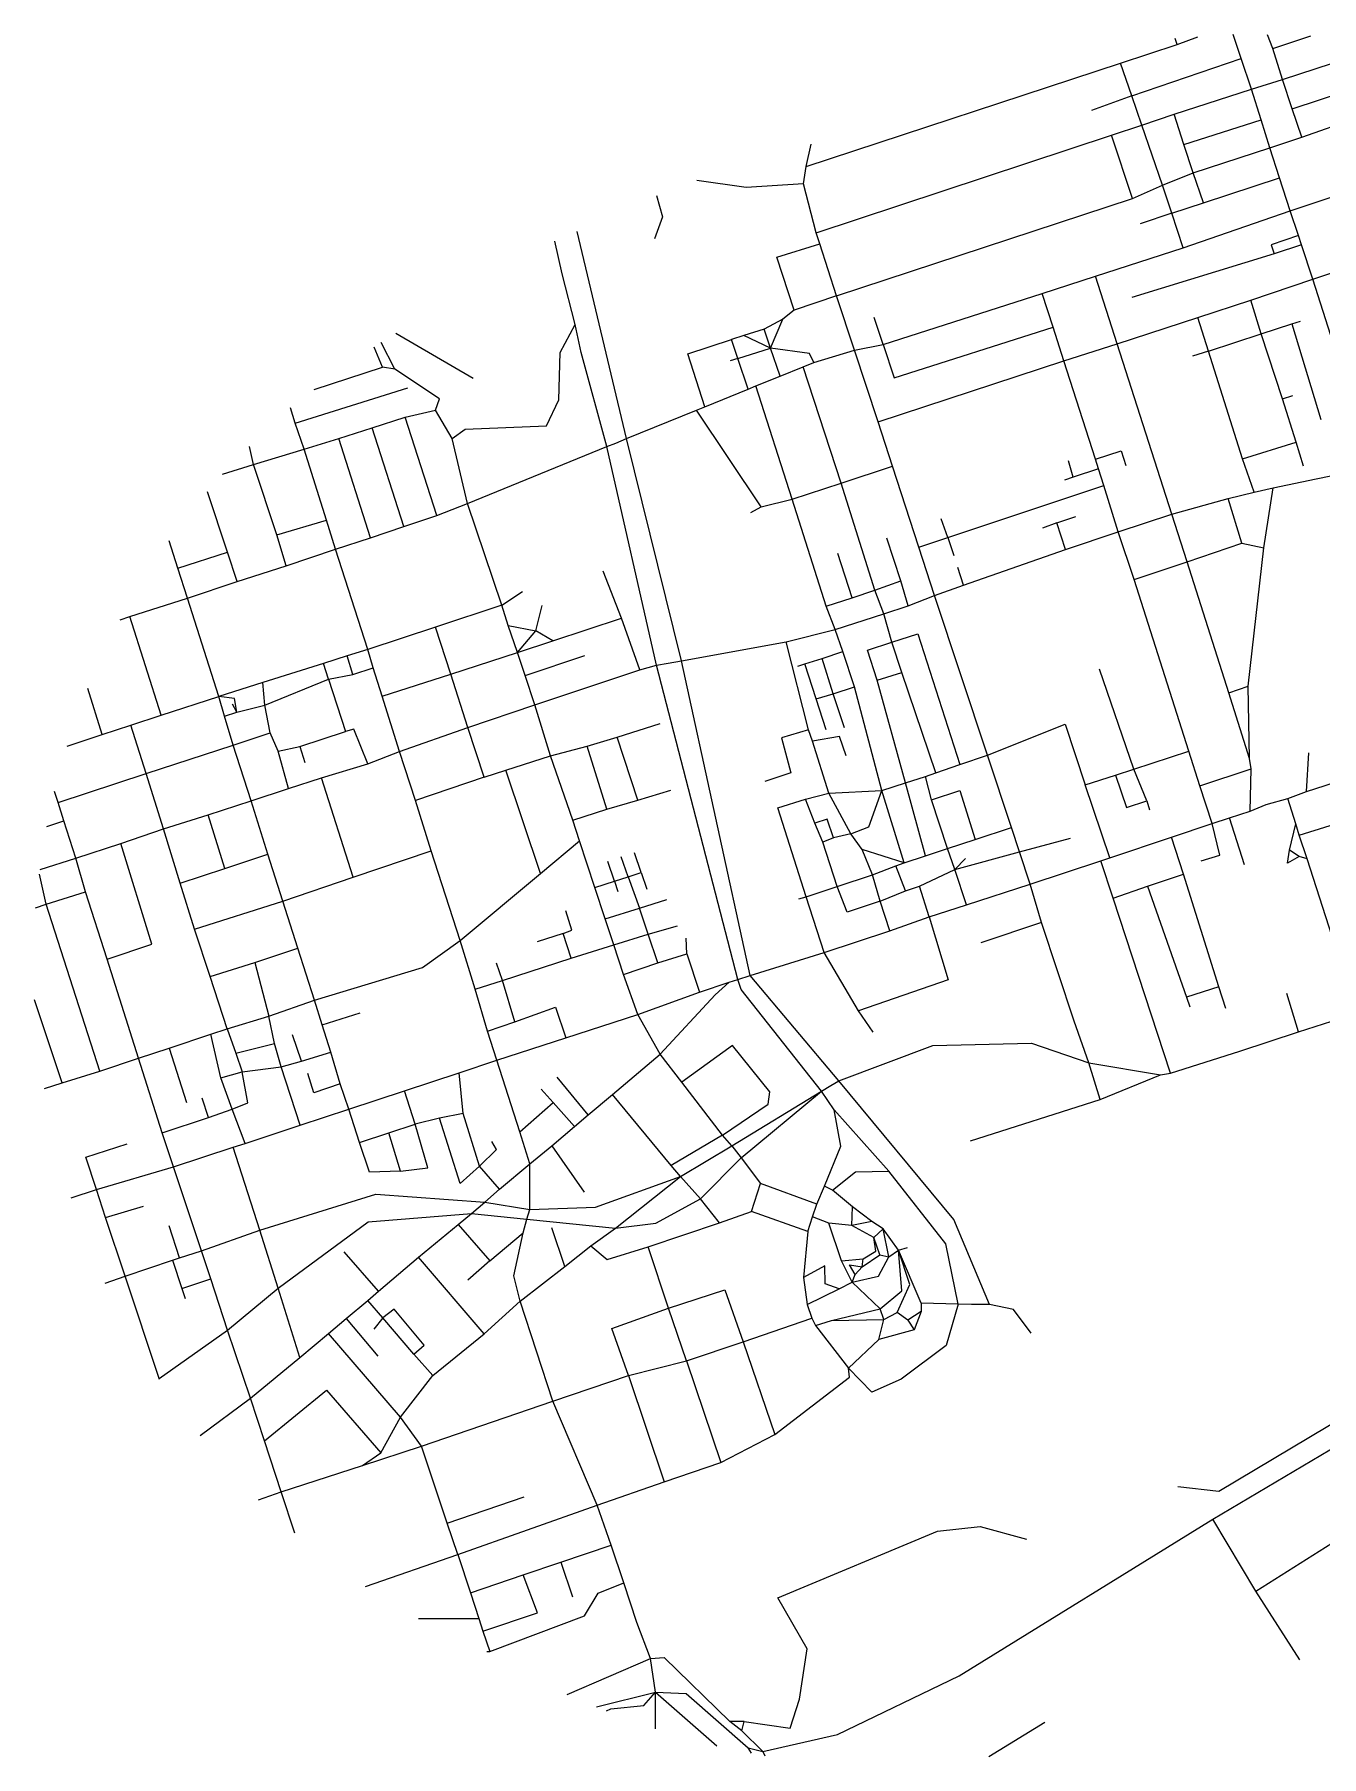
# Model space of a CAD drawing. Header units: metres. Extents: x 631696 to 634511, y 4834115 to 4836471.
# Drawn here: x 631696 to 633456, y 4834115 to 4836471 of the extents above; entities that cross this region are included whole.
import ezdxf

# ---------------------------------------------------------------- set-up
doc = ezdxf.new("R2010")
doc.units = ezdxf.units.M

msp = doc.modelspace()

# ---------------------------------------------------------------- linework, layer by layer
at = {"layer": 'ROADS'}
for points in [[(633181.2, 4836431.2), (633258.4, 4836457)], [(633258.4, 4836457), (633256, 4836464.9)], [(633258.4, 4836457), (633286.8, 4836467.1)], [(633346.1, 4836437.7), (633335.3, 4836470.6)], [(633389.6, 4836451.2), (633382.1, 4836470.2)], [(633389.6, 4836451.2), (633441.5, 4836468.5)], [(633402.7, 4836408.9), (633389.6, 4836451.2)], [(632751.3, 4836289.9), (633181.2, 4836431.2)], [(633196.4, 4836386.8), (633181.2, 4836431.2)], [(633196.4, 4836386.8), (633346.1, 4836437.7)], [(633360.1, 4836395.5), (633346.1, 4836437.7)], [(633402.7, 4836408.9), (633515.4, 4836445.9)], [(633360.1, 4836395.5), (633402.7, 4836408.9)], [(633415.7, 4836369), (633402.7, 4836408.9)], [(633415.7, 4836369), (633567.9, 4836418.9)], [(633196.4, 4836386.8), (633141.6, 4836366.4)], [(633210.2, 4836346.7), (633196.4, 4836386.8)], [(633254.5, 4836361.6), (633360.1, 4836395.5)], [(633373.2, 4836354), (633360.1, 4836395.5)], [(633428.8, 4836330.1), (633579.5, 4836382.9)], [(633210.2, 4836346.7), (633254.5, 4836361.6)], [(633267.9, 4836320.2), (633254.5, 4836361.6)], [(633428.8, 4836330.1), (633415.7, 4836369)], [(632764.9, 4836199.4), (633168.6, 4836332.9)], [(633168.6, 4836332.9), (633210.2, 4836346.7)], [(633197.4, 4836246.2), (633168.6, 4836332.9)], [(633238.6, 4836264.3), (633210.2, 4836346.7)], [(633267.9, 4836320.2), (633373.2, 4836354)], [(633385.4, 4836315.5), (633373.2, 4836354)], [(632751.3, 4836289.9), (632758.2, 4836320.4)], [(633280.5, 4836281.4), (633267.9, 4836320.2)], [(633280.5, 4836281.4), (633385.4, 4836315.5)], [(633385.4, 4836315.5), (633428.8, 4836330.1)], [(633398.5, 4836274.5), (633385.4, 4836315.5)], [(632747.8, 4836266.4), (632751.3, 4836289.9)], [(632747.8, 4836266.4), (632669.2, 4836261.2), (632601.9, 4836270.7)], [(632764.9, 4836199.4), (632747.8, 4836266.4)], [(633197.4, 4836246.2), (633238.6, 4836264.3)], [(633238.6, 4836264.3), (633280.5, 4836281.4)], [(633251.3, 4836226.1), (633238.6, 4836264.3)], [(633294.6, 4836240.2), (633280.5, 4836281.4)], [(633294.6, 4836240.2), (633398.5, 4836274.5)], [(633412.9, 4836229.3), (633398.5, 4836274.5)], [(633412.9, 4836229.3), (633526.9, 4836267.2)], [(632546.5, 4836250.2), (632554.8, 4836221.1), (632544, 4836191.1)], [(632793, 4836113.2), (633197.4, 4836246.2)], [(633251.3, 4836226.1), (633294.6, 4836240.2)], [(633251.3, 4836226.1), (633207.8, 4836211.4)], [(633266.7, 4836178.6), (633251.3, 4836226.1)], [(633266.7, 4836178.6), (633412.9, 4836229.3)], [(633424.3, 4836195.4), (633412.9, 4836229.3)], [(632505.8, 4835917.8), (632438.1, 4836201)], [(632769.8, 4836184.4), (632764.9, 4836199.4)], [(633424.3, 4836195.4), (633387.2, 4836183), (633391, 4836170.7)], [(633428.5, 4836182.8), (633424.3, 4836195.4)], [(632417.8, 4836143.3), (632407.6, 4836187.8)], [(632735, 4836093.5), (632711.2, 4836165.8), (632769.8, 4836184.4)], [(632793, 4836113.2), (632769.8, 4836184.4)], [(633146.8, 4836140), (633266.7, 4836178.6)], [(633391, 4836170.7), (633196.8, 4836110.7)], [(633428.5, 4836182.8), (633391, 4836170.7)], [(633444.2, 4836135.7), (633428.5, 4836182.8)], [(633444.2, 4836135.7), (633499.7, 4836154.4)], [(632435.3, 4836073.7), (632417.8, 4836143.3)], [(633074.2, 4836116.3), (633146.8, 4836140)], [(633176.6, 4836047.5), (633146.8, 4836140)], [(633359.2, 4836107.1), (633444.2, 4836135.7)], [(633489.6, 4835993), (633444.2, 4836135.7)], [(632793, 4836113.2), (632735, 4836093.5)], [(632817.6, 4836038.8), (632793, 4836113.2)], [(632856.8, 4836046.3), (633074.2, 4836116.3)], [(633089, 4836070), (633074.2, 4836116.3)], [(633286.7, 4836083.3), (633359.2, 4836107.1)], [(633373.5, 4836060.9), (633359.2, 4836107.1)], [(632415.2, 4836035.4), (632435.3, 4836073.7)], [(632443.5, 4836035.7), (632435.3, 4836073.7)], [(632719.4, 4836081.3), (632693.7, 4836067.6)], [(632702.4, 4836041.6), (632719.4, 4836081.3)], [(632735, 4836093.5), (632719.4, 4836081.3)], [(632856.8, 4836046.3), (632844.5, 4836083.5)], [(633176.6, 4836047.5), (633286.7, 4836083.3)], [(633301.3, 4836037.6), (633286.7, 4836083.3)], [(633373.5, 4836060.9), (633415.5, 4836074.6)], [(633415.5, 4836074.6), (633427.3, 4836078.4)], [(633415.5, 4836074.6), (633454.9, 4835943.9)], [(632295.9, 4836000.1), (632190.1, 4836061.7)], [(632612.7, 4835961.1), (632589.6, 4836033.8), (632649.3, 4836053.2)], [(632666.2, 4836058.7), (632649.3, 4836053.2)], [(632657.9, 4836027.3), (632649.3, 4836053.2)], [(632693.7, 4836067.6), (632666.2, 4836058.7)], [(632702.4, 4836041.6), (632666.2, 4836058.7)], [(632702.4, 4836041.6), (632693.7, 4836067.6)], [(632856.8, 4836046.3), (632871.8, 4836000.9), (633089, 4836070)], [(633103.7, 4836024.1), (633089, 4836070)], [(633301.3, 4836037.6), (633373.5, 4836060.9)], [(633402.6, 4835972.3), (633373.5, 4836060.9)], [(632172, 4836015.4), (632160.6, 4836043)], [(632189.1, 4836013), (632170.4, 4836049.2)], [(632267.2, 4835917.8), (632284.9, 4835930.6), (632396.2, 4835935.4), (632413.1, 4835970.7), (632415.2, 4836035.4)], [(632478.8, 4835906.8), (632443.5, 4836035.7)], [(632657.9, 4836027.3), (632647.6, 4836024)], [(632657.9, 4836027.3), (632702.4, 4836041.6)], [(632672.1, 4835985.4), (632657.9, 4836027.3)], [(632762, 4836022.1), (632756.1, 4836034.4), (632702.4, 4836041.6)], [(632715.7, 4836003.2), (632702.4, 4836041.6)], [(632762, 4836022.1), (632817.6, 4836038.8)], [(632817.6, 4836038.8), (632856.8, 4836046.3)], [(632849.7, 4835940.6), (632817.6, 4836038.8)], [(633103.7, 4836024.1), (633176.6, 4836047.5)], [(633251.5, 4835814.6), (633176.6, 4836047.5)], [(633301.3, 4836037.6), (633279.5, 4836030.6)], [(633347.9, 4835890.3), (633301.3, 4836037.6)], [(632078.5, 4835985.1), (632172, 4836015.4)], [(632189.1, 4836013), (632172, 4836015.4)], [(632244.4, 4835956.7), (632249.9, 4835972.4), (632189.1, 4836013)], [(632682.3, 4835989.8), (632715.7, 4836003.2)], [(632715.7, 4836003.2), (632747.4, 4836015.9)], [(632747.4, 4836015.9), (632762, 4836022.1)], [(632799.2, 4835856.8), (632747.4, 4836015.9)], [(632849.7, 4835940.6), (633103.7, 4836024.1)], [(633147, 4835889.6), (633103.7, 4836024.1)], [(632052.8, 4835938.7), (632206.5, 4835987.4)], [(632612.7, 4835961.1), (632672.1, 4835985.4)], [(632672.1, 4835985.4), (632682.3, 4835989.8)], [(632732.1, 4835835.2), (632682.3, 4835989.8)], [(632052.8, 4835938.7), (632046.1, 4835959.8)], [(632203.2, 4835947.1), (632244.4, 4835956.7)], [(632267.2, 4835917.8), (632244.4, 4835956.7)], [(632505.8, 4835917.8), (632601.6, 4835956.5)], [(632601.6, 4835956.5), (632612.7, 4835961.1)], [(632689.8, 4835824.7), (632601.6, 4835956.5)], [(633402.6, 4835972.3), (633416.7, 4835976.8)], [(633421.4, 4835913), (633402.6, 4835972.3)], [(632064.9, 4835903.5), (632052.8, 4835938.7)], [(632112.5, 4835918.1), (632158, 4835932.7)], [(632158, 4835932.7), (632203.2, 4835947.1)], [(632201, 4835797.7), (632158, 4835932.7)], [(632246.3, 4835812.7), (632203.2, 4835947.1)], [(632869.3, 4835879.9), (632849.7, 4835940.6)], [(632064.9, 4835903.5), (632112.5, 4835918.1)], [(632155.5, 4835782.3), (632112.5, 4835918.1)], [(632288.2, 4835829.1), (632267.2, 4835917.8)], [(632478.8, 4835906.8), (632491, 4835911.6)], [(632491, 4835911.6), (632505.8, 4835917.8)], [(632581, 4835614.1), (632505.8, 4835917.8)], [(633347.9, 4835890.3), (633421.4, 4835913)], [(633431.1, 4835880.3), (633421.4, 4835913)], [(631995.5, 4835882.2), (631990, 4835907.2)], [(631995.5, 4835882.2), (632064.9, 4835903.5)], [(632095.3, 4835806.3), (632064.9, 4835903.5)], [(632288.2, 4835829.1), (632478.8, 4835906.8)], [(632546.5, 4835608), (632478.8, 4835906.8)], [(633116.4, 4835865.1), (633110.1, 4835887.4)], [(633147, 4835889.6), (633181.8, 4835901.2), (633188.5, 4835880.9)], [(633151, 4835876.7), (633147, 4835889.6)], [(633363.8, 4835844.4), (633347.9, 4835890.3)], [(631953.5, 4835869.3), (631995.5, 4835882.2)], [(632027.8, 4835786), (631995.5, 4835882.2)], [(632799.2, 4835856.8), (632869.3, 4835879.9)], [(632905.3, 4835769.3), (632869.3, 4835879.9)], [(633116.4, 4835865.1), (633104.7, 4835861.2)], [(633151, 4835876.7), (633116.4, 4835865.1)], [(633158.3, 4835853.5), (633151, 4835876.7)], [(633390, 4835850.7), (633448.4, 4835862.7)], [(633448.4, 4835862.7), (633526.6, 4835878.7)], [(631960.1, 4835762.5), (631932.7, 4835845)], [(632732.1, 4835835.2), (632799.2, 4835856.8)], [(632845.2, 4835710.4), (632799.2, 4835856.8)], [(632944.9, 4835782.7), (633158.3, 4835853.5)], [(633177.8, 4835790.1), (633158.3, 4835853.5)], [(633328.2, 4835836), (633363.8, 4835844.4)], [(633363.8, 4835844.4), (633390, 4835850.7)], [(633377, 4835768.3), (633390, 4835850.7)], [(632246.3, 4835812.7), (632288.2, 4835829.1)], [(632335.2, 4835690.2), (632288.2, 4835829.1)], [(632675.8, 4835816.9), (632689.8, 4835824.7)], [(632689.8, 4835824.7), (632732.1, 4835835.2)], [(632778.7, 4835688.6), (632732.1, 4835835.2)], [(633177.8, 4835790.1), (633251.5, 4835814.6)], [(633251.5, 4835814.6), (633328.2, 4835836)], [(633272.1, 4835749.1), (633251.5, 4835814.6)], [(633347.1, 4835774.7), (633328.2, 4835836)], [(632027.8, 4835786), (632095.3, 4835806.3)], [(632107.9, 4835766.4), (632095.3, 4835806.3)], [(632155.5, 4835782.3), (632201, 4835797.7)], [(632201, 4835797.7), (632246.3, 4835812.7)], [(632944.9, 4835782.7), (632935.9, 4835808.3)], [(633094, 4835802.5), (633074.3, 4835795.5)], [(633094, 4835802.5), (633120.2, 4835811.1)], [(633106, 4835766), (633094, 4835802.5)], [(631892.4, 4835740.4), (631880.4, 4835777.8)], [(632040.2, 4835744), (632027.8, 4835786)], [(632107.9, 4835766.4), (632155.5, 4835782.3)], [(632880.9, 4835723.1), (632861.7, 4835781.8)], [(632905.3, 4835769.3), (632944.9, 4835782.7)], [(632926.8, 4835703.4), (632905.3, 4835769.3)], [(632944.9, 4835782.7), (632953.3, 4835758)], [(633106, 4835766), (633177.8, 4835790.1)], [(633199.7, 4835725), (633177.8, 4835790.1)], [(633272.1, 4835749.1), (633347.1, 4835774.7)], [(633347.1, 4835774.7), (633377, 4835768.3)], [(633355.7, 4835579.2), (633377, 4835768.3)], [(631892.4, 4835740.4), (631960.1, 4835762.5)], [(631973.3, 4835722.2), (631960.1, 4835762.5)], [(631973.3, 4835722.2), (632040.2, 4835744)], [(632040.2, 4835744), (632107.9, 4835766.4)], [(632151.8, 4835629.4), (632107.9, 4835766.4)], [(632814, 4835700.2), (632794.7, 4835760.7)], [(632966.6, 4835717.4), (633106, 4835766)], [(633199.7, 4835725), (633272.1, 4835749.1)], [(633329.4, 4835570.2), (633272.1, 4835749.1)], [(631905.6, 4835699.8), (631892.4, 4835740.4)], [(631905.6, 4835699.8), (631973.3, 4835722.2)], [(632498.9, 4835672.1), (632473.9, 4835736.5)], [(632845.2, 4835710.4), (632880.9, 4835723.1)], [(632891, 4835689.1), (632880.9, 4835723.1)], [(632966.6, 4835717.4), (632958.9, 4835741.7)], [(633274.5, 4835490.2), (633199.7, 4835725)], [(631826.8, 4835674.4), (631905.6, 4835699.8)], [(631948.1, 4835565.2), (631905.6, 4835699.8)], [(632335.2, 4835690.2), (632363.6, 4835708.6)], [(632778.7, 4835688.6), (632814, 4835700.2)], [(632814, 4835700.2), (632845.2, 4835710.4)], [(632857.6, 4835678.1), (632845.2, 4835710.4)], [(632891, 4835689.1), (632926.8, 4835703.4)], [(632926.8, 4835703.4), (632966.6, 4835717.4)], [(632999.1, 4835484.7), (632926.8, 4835703.4)], [(631813.4, 4835670.1), (631826.8, 4835674.4)], [(631869.5, 4835539.5), (631826.8, 4835674.4)], [(632335.2, 4835690.2), (632244.5, 4835660.1)], [(632344.1, 4835662.1), (632335.2, 4835690.2)], [(632381.5, 4835654.8), (632390.4, 4835689.7)], [(632791, 4835656.6), (632778.7, 4835688.6)], [(632791, 4835656.6), (632857.6, 4835678.1)], [(632857.6, 4835678.1), (632891, 4835689.1)], [(632868.4, 4835639.6), (632857.6, 4835678.1)], [(632244.5, 4835660.1), (632151.8, 4835629.4)], [(632265.4, 4835595.6), (632244.5, 4835660.1)], [(632356.5, 4835625.1), (632344.1, 4835662.1)], [(632344.1, 4835662.1), (632381.5, 4835654.8)], [(632356.5, 4835625.1), (632381.5, 4835654.8)], [(632405.1, 4835641.1), (632381.5, 4835654.8)], [(632405.1, 4835641.1), (632498.9, 4835672.1)], [(632524, 4835601.6), (632498.9, 4835672.1)], [(632724, 4835640), (632791, 4835656.6)], [(632801.5, 4835626.5), (632791, 4835656.6)], [(632868.4, 4835639.6), (632904.1, 4835650.9), (632961.3, 4835472.1)], [(632151.8, 4835629.4), (632123.6, 4835620.5)], [(632159.5, 4835604.5), (632151.8, 4835629.4)], [(632356.5, 4835625.1), (632405.1, 4835641.1)], [(632581, 4835614.1), (632724, 4835640)], [(632754.3, 4835519.7), (632724, 4835640)], [(632773.4, 4835617.1), (632801.5, 4835626.5)], [(632817.4, 4835578.5), (632801.5, 4835626.5)], [(632848.3, 4835587.5), (632835.1, 4835628.7), (632868.4, 4835639.6)], [(632882.2, 4835598), (632868.4, 4835639.6)], [(632091.6, 4835610.4), (632008.5, 4835584.3)], [(632123.6, 4835620.5), (632091.6, 4835610.4)], [(632098.4, 4835588.6), (632091.6, 4835610.4)], [(632131.6, 4835595.4), (632123.6, 4835620.5)], [(632131.6, 4835595.4), (632159.5, 4835604.5)], [(632171.6, 4835565.4), (632159.5, 4835604.5)], [(632265.4, 4835595.6), (632356.5, 4835625.1)], [(632366.9, 4835593.9), (632356.5, 4835625.1)], [(632366.9, 4835593.9), (632448.6, 4835621)], [(632524, 4835601.6), (632546.5, 4835608)], [(632546.5, 4835608), (632562.7, 4835610.8)], [(632657.8, 4835178.1), (632546.5, 4835608)], [(632562.7, 4835610.8), (632581, 4835614.1)], [(632674.9, 4835183.5), (632581, 4835614.1)], [(632739.7, 4835606.8), (632749.6, 4835609.8)], [(632749.6, 4835609.8), (632773.4, 4835617.1)], [(632765.2, 4835561.8), (632749.6, 4835609.8)], [(632788.4, 4835568.7), (632773.4, 4835617.1)], [(633199.3, 4835465.9), (633152.4, 4835602.6)], [(632008.5, 4835584.3), (631948.1, 4835565.2)], [(632011.1, 4835553.4), (632008.5, 4835584.3)], [(632011.1, 4835553.4), (632098.4, 4835588.6)], [(632098.4, 4835588.6), (632131.6, 4835595.4)], [(632098.4, 4835588.6), (632121.4, 4835517.4)], [(632171.6, 4835565.4), (632265.4, 4835595.6)], [(632288.9, 4835522.5), (632265.4, 4835595.6)], [(632380.5, 4835553.6), (632366.9, 4835593.9)], [(632380.5, 4835553.6), (632524, 4835601.6)], [(632788.4, 4835568.7), (632817.4, 4835578.5)], [(632854.6, 4835436.7), (632817.4, 4835578.5)], [(632848.3, 4835587.5), (632882.2, 4835598)], [(632887.3, 4835447.2), (632848.3, 4835587.5)], [(632928.4, 4835460.7), (632882.2, 4835598)], [(633329.4, 4835570.2), (633355.7, 4835579.2)], [(633357.5, 4835480.4), (633355.7, 4835579.2)], [(631788.7, 4835513.1), (631769, 4835575.9)], [(631869.5, 4835539.5), (631948.1, 4835565.2)], [(631956.1, 4835538.2), (631948.1, 4835565.2)], [(631973, 4835543.6), (631969.8, 4835562.2), (631948.1, 4835565.2)], [(632195.4, 4835489.9), (632171.6, 4835565.4)], [(632765.2, 4835561.8), (632788.4, 4835568.7)], [(632778.7, 4835519.4), (632765.2, 4835561.8)], [(632803.8, 4835522.3), (632788.4, 4835568.7)], [(633357.5, 4835480.4), (633329.4, 4835570.2)], [(631828, 4835525.9), (631869.5, 4835539.5)], [(631956.1, 4835538.2), (631973, 4835543.6)], [(631968, 4835498.7), (631956.1, 4835538.2)], [(631973, 4835543.6), (631966.8, 4835554.6)], [(631973, 4835543.6), (632011.1, 4835553.4)], [(632018.6, 4835515.2), (632011.1, 4835553.4)], [(632288.9, 4835522.5), (632380.5, 4835553.6)], [(632401.8, 4835484), (632380.5, 4835553.6)], [(631741, 4835497.3), (631788.7, 4835513.1)], [(631788.7, 4835513.1), (631828, 4835525.9)], [(631849.1, 4835459.8), (631828, 4835525.9)], [(631968, 4835498.7), (632018.6, 4835515.2)], [(632029.2, 4835490.3), (632018.6, 4835515.2)], [(632059.1, 4835496.6), (632121.4, 4835517.4)], [(632151.9, 4835472.9), (632132.8, 4835520.6), (632121.4, 4835517.4)], [(632195.4, 4835489.9), (632288.9, 4835522.5)], [(632311, 4835454.7), (632288.9, 4835522.5)], [(632451.7, 4835497.1), (632493.1, 4835509.6)], [(632493.1, 4835509.6), (632551.5, 4835528)], [(632521.1, 4835423.5), (632493.1, 4835509.6)], [(632754.3, 4835519.7), (632717.6, 4835508.5), (632730.3, 4835460.8), (632694.9, 4835449)], [(632760, 4835504.1), (632754.3, 4835519.7)], [(632806.1, 4835483.9), (632796.9, 4835510.5), (632760, 4835504.1)], [(632999.1, 4835484.7), (633105.6, 4835527.2), (633133, 4835444.2)], [(631849.1, 4835459.8), (631968, 4835498.7)], [(631992.7, 4835422.6), (631968, 4835498.7)], [(632029.2, 4835490.3), (632059.1, 4835496.6)], [(632043.5, 4835439.3), (632029.2, 4835490.3)], [(632059.1, 4835496.6), (632066, 4835474.8)], [(632151.9, 4835472.9), (632195.4, 4835489.9)], [(632217.1, 4835423), (632195.4, 4835489.9)], [(632401.8, 4835484), (632451.7, 4835497.1)], [(632478.7, 4835410.8), (632451.7, 4835497.1)], [(632782.2, 4835432.9), (632760, 4835504.1)], [(632961.3, 4835472.1), (632999.1, 4835484.7)], [(633032.2, 4835385.8), (632999.1, 4835484.7)], [(633199.3, 4835465.9), (633274.5, 4835490.2)], [(633289.5, 4835443.1), (633274.5, 4835490.2)], [(633435.6, 4835435.1), (633438.4, 4835488.1)], [(632088.7, 4835454), (632151.9, 4835472.9)], [(632311, 4835454.7), (632340.8, 4835464.5)], [(632340.8, 4835464.5), (632401.8, 4835484)], [(632388.2, 4835323.2), (632340.8, 4835464.5)], [(632432.2, 4835396), (632401.8, 4835484)], [(632928.4, 4835460.7), (632961.3, 4835472.1)], [(633174.1, 4835457.4), (633199.3, 4835465.9)], [(633217, 4835422.3), (633199.3, 4835465.9)], [(633289.5, 4835443.1), (633359.9, 4835466.1)], [(633359.9, 4835466.1), (633357.5, 4835480.4)], [(633358.6, 4835408.5), (633359.9, 4835466.1)], [(631728.4, 4835420.2), (631849.1, 4835459.8)], [(631872.6, 4835384.1), (631849.1, 4835459.8)], [(631992.7, 4835422.6), (632043.5, 4835439.3)], [(632043.5, 4835439.3), (632088.7, 4835454)], [(632132, 4835317.9), (632088.7, 4835454)], [(632311, 4835454.7), (632217.1, 4835423)], [(632854.6, 4835436.7), (632887.3, 4835447.2)], [(632887.3, 4835447.2), (632914.3, 4835455.7)], [(632914.3, 4835347.3), (632887.3, 4835447.2)], [(632914.3, 4835455.7), (632928.4, 4835460.7)], [(632922.9, 4835423.8), (632914.3, 4835455.7)], [(633133, 4835444.2), (633174.1, 4835457.4)], [(633166.6, 4835344.6), (633133, 4835444.2)], [(633174.1, 4835457.4), (633189.1, 4835413.1), (633217, 4835422.3)], [(633306.5, 4835391.2), (633289.5, 4835443.1)], [(633435.6, 4835435.1), (633487.9, 4835452.1)], [(631728.4, 4835420.2), (631723.6, 4835435.3)], [(631736.4, 4835394.9), (631728.4, 4835420.2)], [(631933.5, 4835403.4), (631992.7, 4835422.6)], [(632015.3, 4835349.4), (631992.7, 4835422.6)], [(632238.7, 4835353.9), (632217.1, 4835423)], [(632478.7, 4835410.8), (632521.1, 4835423.5)], [(632521.1, 4835423.5), (632566.1, 4835437)], [(632751.1, 4835291), (632712.6, 4835412.7), (632750.3, 4835424.6)], [(632750.3, 4835424.6), (632782.2, 4835432.9)], [(632763.3, 4835392), (632750.3, 4835424.6)], [(632782.2, 4835432.9), (632854.6, 4835436.7)], [(632812.4, 4835377.4), (632782.2, 4835432.9)], [(632812.4, 4835377.4), (632837.2, 4835386.7), (632854.6, 4835436.7)], [(632885.2, 4835337.4), (632854.6, 4835436.7)], [(632922.9, 4835423.8), (632961.2, 4835436.5), (632982.4, 4835369.7)], [(632944.6, 4835357.2), (632922.9, 4835423.8)], [(633217, 4835422.3), (633220.7, 4835410.3)], [(633358.6, 4835408.5), (633380.1, 4835417.5)], [(633380.1, 4835417.5), (633410.1, 4835425.5)], [(633410.1, 4835425.5), (633435.6, 4835435.1)], [(633420.7, 4835391), (633410.1, 4835425.5)], [(631712.9, 4835387.2), (631736.4, 4835394.9)], [(631752.8, 4835344.2), (631736.4, 4835394.9)], [(631872.6, 4835384.1), (631933.5, 4835403.4)], [(631956.4, 4835330), (631933.5, 4835403.4)], [(632432.2, 4835396), (632478.7, 4835410.8)], [(632441.5, 4835367.5), (632432.2, 4835396)], [(632788.9, 4835371.7), (632780.1, 4835397.3), (632763.3, 4835392)], [(632773.9, 4835366.1), (632763.3, 4835392)], [(633250.7, 4835372.7), (633306.5, 4835391.2)], [(633291.5, 4835340.2), (633316.7, 4835348.1), (633306.5, 4835391.2)], [(633306.5, 4835391.2), (633330.1, 4835399.3)], [(633330.1, 4835399.3), (633358.6, 4835408.5)], [(633350.6, 4835335.1), (633330.1, 4835399.3)], [(633412, 4835355.1), (633420.7, 4835391)], [(633425.5, 4835375.4), (633420.7, 4835391)], [(631814.2, 4835364.2), (631872.6, 4835384.1)], [(631895.5, 4835310), (631872.6, 4835384.1)], [(632388.2, 4835323.2), (632441.5, 4835367.5)], [(632462.4, 4835303.9), (632441.5, 4835367.5)], [(632788.9, 4835371.7), (632773.9, 4835366.1)], [(632812.4, 4835377.4), (632788.9, 4835371.7)], [(632827.9, 4835355.9), (632812.4, 4835377.4)], [(632944.6, 4835357.2), (632982.4, 4835369.7)], [(632982.4, 4835369.7), (633032.2, 4835385.8)], [(633043, 4835352.8), (633032.2, 4835385.8)], [(633043, 4835352.8), (633112.7, 4835371.4)], [(633166.6, 4835344.6), (633250.7, 4835372.7)], [(633267.1, 4835322), (633250.7, 4835372.7)], [(633425.5, 4835375.4), (633467.7, 4835388.7)], [(633436.1, 4835343.1), (633425.5, 4835375.4)], [(631703.8, 4835328.6), (631752.8, 4835344.2)], [(631752.8, 4835344.2), (631814.2, 4835364.2)], [(631766.2, 4835298.1), (631752.8, 4835344.2)], [(631795.4, 4835205.9), (631856.5, 4835226.2), (631814.2, 4835364.2)], [(631956.4, 4835330), (632015.3, 4835349.4)], [(632036, 4835285.1), (632015.3, 4835349.4)], [(632132, 4835317.9), (632238.7, 4835353.9)], [(632278.1, 4835231.2), (632238.7, 4835353.9)], [(632508.1, 4835318.7), (632498.4, 4835346)], [(632525.7, 4835324.3), (632516.5, 4835351.4)], [(632793.8, 4835305.1), (632773.9, 4835366.1)], [(632841.9, 4835321.4), (632827.9, 4835355.9)], [(632885.2, 4835337.4), (632827.9, 4835355.9)], [(632885.2, 4835337.4), (632914.3, 4835347.3)], [(632914.3, 4835347.3), (632944.6, 4835357.2)], [(632954.4, 4835328.5), (632944.6, 4835357.2)], [(632954.4, 4835328.5), (633043, 4835352.8)], [(632954.4, 4835328.5), (632969.1, 4835343.5)], [(633057.5, 4835308.4), (633043, 4835352.8)], [(633154, 4835340.4), (633166.6, 4835344.6)], [(633425.6, 4835346.2), (633409.5, 4835337), (633412, 4835355.1)], [(633425.6, 4835346.2), (633412, 4835355.1)], [(633436.1, 4835343.1), (633425.6, 4835346.2)], [(633504.4, 4835132), (633436.1, 4835343.1)], [(631712, 4835280.9), (631703.1, 4835322.2)], [(631895.5, 4835310), (631956.4, 4835330)], [(632278.1, 4835231.2), (632388.2, 4835323.2)], [(632489.3, 4835312.6), (632480.2, 4835339.5)], [(632508.1, 4835318.7), (632525.7, 4835324.3)], [(632525.7, 4835324.3), (632533.3, 4835301.4)], [(632793.8, 4835305.1), (632841.9, 4835321.4)], [(632841.9, 4835321.4), (632874, 4835333.7)], [(632852.6, 4835285.3), (632841.9, 4835321.4)], [(632874, 4835333.7), (632885.2, 4835337.4)], [(632887, 4835299.3), (632874, 4835333.7)], [(632906.2, 4835305.7), (632954.4, 4835328.5)], [(632970.6, 4835280), (632954.4, 4835328.5)], [(633057.5, 4835308.4), (633154, 4835340.4)], [(633171.1, 4835289.4), (633154, 4835340.4)], [(633217.9, 4835305.7), (633267.1, 4835322)], [(633315.5, 4835168.2), (633267.1, 4835322)], [(631712, 4835280.9), (631766.2, 4835298.1)], [(631795.4, 4835205.9), (631766.2, 4835298.1)], [(631915.1, 4835246.8), (631895.5, 4835310)], [(632036, 4835285.1), (632132, 4835317.9)], [(632462.4, 4835303.9), (632489.3, 4835312.6)], [(632476.5, 4835260.9), (632462.4, 4835303.9)], [(632489.3, 4835312.6), (632508.1, 4835318.7)], [(632489.3, 4835312.6), (632493.9, 4835298.3)], [(632508.1, 4835318.7), (632523.3, 4835275.6)], [(632751.1, 4835291), (632793.8, 4835305.1)], [(632852.6, 4835285.3), (632807.3, 4835270.1), (632793.8, 4835305.1)], [(632852.6, 4835285.3), (632887, 4835299.3)], [(632887, 4835299.3), (632906.2, 4835305.7)], [(632919.3, 4835263.8), (632906.2, 4835305.7)], [(632970.6, 4835280), (633057.5, 4835308.4)], [(633073.1, 4835256.2), (633057.5, 4835308.4)], [(633171.1, 4835289.4), (633217.9, 4835305.7)], [(633217.9, 4835305.7), (633271.2, 4835154)], [(631697.5, 4835276.3), (631712, 4835280.9)], [(631785.8, 4835052.5), (631712, 4835280.9)], [(631915.1, 4835246.8), (632036, 4835285.1)], [(632056.2, 4835220.9), (632036, 4835285.1)], [(632476.5, 4835260.9), (632523.3, 4835275.6)], [(632523.3, 4835275.6), (632560.9, 4835287.3)], [(632535.2, 4835240.2), (632523.3, 4835275.6)], [(632741.5, 4835288.2), (632751.1, 4835291)], [(632776.1, 4835215.2), (632751.1, 4835291)], [(632865.8, 4835244.8), (632852.6, 4835285.3)], [(632919.3, 4835263.8), (632970.6, 4835280)], [(633249.3, 4835049.8), (633171.1, 4835289.4)], [(632419.1, 4835241), (632430.9, 4835245.4), (632422.8, 4835271.8)], [(632488.3, 4835225.5), (632476.5, 4835260.9)], [(632535.2, 4835240.2), (632575.5, 4835251.6)], [(632919.3, 4835263.8), (632945.3, 4835177.7), (632822.9, 4835135.1)], [(632865.8, 4835244.8), (632919.3, 4835263.8)], [(633073.1, 4835256.2), (632990.2, 4835228.3)], [(633117.6, 4835121), (633073.1, 4835256.2)], [(631936.5, 4835182), (631915.1, 4835246.8)], [(632078.9, 4835149.7), (632226.7, 4835194.7), (632278.1, 4835231.2)], [(632298.8, 4835164.7), (632278.1, 4835231.2)], [(632419.1, 4835241), (632383.7, 4835229.4)], [(632429.9, 4835207.1), (632419.1, 4835241)], [(632429.9, 4835207.1), (632488.3, 4835225.5)], [(632488.3, 4835225.5), (632535.2, 4835240.2)], [(632501.5, 4835184.8), (632488.3, 4835225.5)], [(632548.4, 4835200.8), (632535.2, 4835240.2)], [(632588.2, 4835213.4), (632587.4, 4835234.5)], [(632776.1, 4835215.2), (632865.8, 4835244.8)], [(631838.3, 4835070.3), (631795.4, 4835205.9)], [(631997.7, 4835201.4), (632056.2, 4835220.9)], [(632078.9, 4835149.7), (632056.2, 4835220.9)], [(632336.3, 4835176.9), (632429.9, 4835207.1)], [(632548.4, 4835200.8), (632588.2, 4835213.4)], [(632588.2, 4835213.4), (632605.5, 4835160.7)], [(632674.9, 4835183.5), (632776.1, 4835215.2)], [(632822.9, 4835135.1), (632776.1, 4835215.2)], [(631936.5, 4835182), (631997.7, 4835201.4)], [(631959.8, 4835110.8), (631936.5, 4835182)], [(631997.7, 4835201.4), (632016.5, 4835128.1)], [(632336.3, 4835176.9), (632328.1, 4835200.5)], [(632501.5, 4835184.8), (632548.4, 4835200.8)], [(632521, 4835130.3), (632501.5, 4835184.8)], [(632646.1, 4835174.4), (632657.8, 4835178.1)], [(632657.8, 4835178.1), (632674.9, 4835183.5)], [(632662.6, 4835164.4), (632657.8, 4835178.1)], [(632796, 4835039.3), (632674.9, 4835183.5)], [(632298.8, 4835164.7), (632336.3, 4835176.9)], [(632315.5, 4835107.5), (632298.8, 4835164.7)], [(632353.2, 4835120.1), (632336.3, 4835176.9)], [(632521, 4835130.3), (632605.5, 4835160.7)], [(632551.6, 4835076), (632626.9, 4835157.1)], [(632605.5, 4835160.7), (632646.1, 4835174.4)], [(632626.9, 4835157.1), (632646.1, 4835174.4)], [(632772.5, 4835025.2), (632662.6, 4835164.4)], [(633315.5, 4835168.2), (633271.2, 4835154)], [(633325.2, 4835138.6), (633315.5, 4835168.2)], [(633424.3, 4835106.7), (633408.4, 4835158.9)], [(631733.9, 4835036.7), (631696.2, 4835150.4)], [(632016.5, 4835128.1), (632078.9, 4835149.7)], [(632089.4, 4835116), (632078.9, 4835149.7)], [(632089.4, 4835116), (632141.3, 4835132.6)], [(632353.2, 4835120.1), (632408.7, 4835140.3), (632422.7, 4835098.3)], [(632842.7, 4835106.1), (632822.9, 4835135.1)], [(633271.2, 4835154), (633275.7, 4835140.7)], [(633424.3, 4835106.7), (633504.4, 4835132)], [(631937.2, 4835103.2), (631959.8, 4835110.8)], [(631959.8, 4835110.8), (632016.5, 4835128.1)], [(631959.8, 4835110.8), (631971.3, 4835077.5)], [(632024.2, 4835090.4), (632016.5, 4835128.1)], [(632101.4, 4835078.8), (632089.4, 4835116)], [(632315.5, 4835107.5), (632353.2, 4835120.1)], [(632328.6, 4835067.7), (632315.5, 4835107.5)], [(632422.7, 4835098.3), (632521, 4835130.3)], [(632551.6, 4835076), (632521, 4835130.3)], [(633137.8, 4835064.3), (633117.6, 4835121)], [(631838.3, 4835070.3), (631880.5, 4835084.2)], [(631880.5, 4835084.2), (631937.2, 4835103.2)], [(631880.5, 4835084.2), (631904, 4835009.8)], [(631950.8, 4835043.5), (631937.2, 4835103.2)], [(631971.3, 4835077.5), (632024.2, 4835090.4)], [(632033.7, 4835058.6), (632024.2, 4835090.4)], [(632061.5, 4835066.2), (632048.8, 4835102.5)], [(632328.6, 4835067.7), (632422.7, 4835098.3)], [(632636.9, 4834965.4), (632699.3, 4835007.8), (632701.7, 4835024.6), (632650.4, 4835087.7), (632581.1, 4835037.7)], [(632796, 4835039.3), (632924.4, 4835088), (633059.4, 4835090.8)], [(633059.4, 4835090.8), (633137.8, 4835064.3)], [(633344.2, 4835080), (633424.3, 4835106.7)], [(631785.8, 4835052.5), (631838.3, 4835070.3)], [(631870.6, 4834968.4), (631838.3, 4835070.3)], [(631971.3, 4835077.5), (631980.1, 4835051.8)], [(632033.7, 4835058.6), (632061.5, 4835066.2)], [(632061.5, 4835066.2), (632101.4, 4835078.8)], [(632114.2, 4835035.3), (632101.4, 4835078.8)], [(632276.7, 4835050.3), (632328.6, 4835067.7)], [(632359.7, 4834969.8), (632328.6, 4835067.7)], [(632486.4, 4835020.7), (632551.6, 4835076)], [(632581.1, 4835037.7), (632551.6, 4835076)], [(633153.4, 4835014), (633137.8, 4835064.3)], [(633137.8, 4835064.3), (633236, 4835047.7)], [(633249.3, 4835049.8), (633344.2, 4835080)], [(631733.9, 4835036.7), (631785.8, 4835052.5)], [(631950.8, 4835043.5), (631980.1, 4835051.8)], [(631966.7, 4835000.9), (631950.8, 4835043.5)], [(631966.7, 4835000.9), (631988, 4835009.4), (631980.1, 4835051.8)], [(631980.1, 4835051.8), (632033.7, 4835058.6)], [(632059.5, 4834979), (632033.7, 4835058.6)], [(632114.2, 4835035.3), (632078.1, 4835023.2), (632070, 4835049.7)], [(632202.3, 4835026), (632276.7, 4835050.3)], [(632282.2, 4834994.7), (632276.7, 4835050.3)], [(632453.4, 4834992.9), (632410.8, 4835044.4)], [(632636.9, 4834965.4), (632581.1, 4835037.7)], [(632785.2, 4835033.3), (632796, 4835039.3)], [(633001.8, 4834733.4), (632953.1, 4834850), (632796, 4835039.3)], [(633153.4, 4835014), (633236, 4835047.7)], [(633236, 4835047.7), (633249.3, 4835049.8)], [(631709.9, 4835028.9), (631733.9, 4835036.7)], [(631934.1, 4834989.5), (631925.3, 4835015.7)], [(632126.2, 4835000.7), (632114.2, 4835035.3)], [(632126.2, 4835000.7), (632202.3, 4835026)], [(632216.6, 4834980), (632202.3, 4835026)], [(632405.3, 4835009.7), (632389.2, 4835028.2)], [(632453.4, 4834992.9), (632486.4, 4835020.7)], [(632566.6, 4834923.7), (632486.4, 4835020.7)], [(632649.8, 4834950.6), (632772.5, 4835025.2)], [(632662.6, 4834934.2), (632772.5, 4835025.2)], [(632772.5, 4835025.2), (632785.2, 4835033.3)], [(632789.4, 4834999.7), (632772.5, 4835025.2)], [(632976.1, 4834957.3), (633153.4, 4835014)], [(631934.1, 4834989.5), (631966.7, 4835000.9)], [(631984.4, 4834954), (631966.7, 4835000.9)], [(632059.5, 4834979), (632126.2, 4835000.7)], [(632140.7, 4834955.1), (632126.2, 4835000.7)], [(632282.2, 4834994.7), (632250, 4834988.5)], [(632304.6, 4834922.6), (632282.2, 4834994.7)], [(632359.7, 4834969.8), (632405.3, 4835009.7)], [(632434.5, 4834977), (632405.3, 4835009.7)], [(632434.5, 4834977), (632453.4, 4834992.9)], [(632776.5, 4834895.5), (632798.9, 4834950.2), (632789.4, 4834999.7)], [(632864.3, 4834915.8), (632789.4, 4834999.7)], [(631870.6, 4834968.4), (631934.1, 4834989.5)], [(631886.4, 4834922), (631870.6, 4834968.4)], [(631984.4, 4834954), (632059.5, 4834979)], [(632140.7, 4834955.1), (632180.5, 4834968.3)], [(632180.5, 4834968.3), (632216.6, 4834980)], [(632196.7, 4834915.9), (632180.5, 4834968.3)], [(632196.7, 4834915.9), (632234.1, 4834920.5), (632216.6, 4834980)], [(632250, 4834988.5), (632216.6, 4834980)], [(632304.6, 4834922.6), (632278.2, 4834899.3), (632250, 4834988.5)], [(632373.3, 4834926), (632359.7, 4834969.8)], [(632403.4, 4834950.7), (632434.5, 4834977)], [(631781, 4834891), (631766.5, 4834935.1), (631822.9, 4834953.3)], [(631886.4, 4834922), (631967.9, 4834948.8)], [(631967.9, 4834948.8), (631984.4, 4834954)], [(632004.2, 4834835.1), (631967.9, 4834948.8)], [(632196.7, 4834915.9), (632154.5, 4834914.7), (632140.7, 4834955.1)], [(632304.6, 4834922.6), (632328.1, 4834945.8), (632321.5, 4834956.3)], [(632373.3, 4834926), (632403.4, 4834950.7)], [(632403.4, 4834950.7), (632447.8, 4834887.1)], [(632636.9, 4834965.4), (632566.6, 4834923.7)], [(632579.6, 4834908.8), (632649.8, 4834950.6)], [(632649.8, 4834950.6), (632636.9, 4834965.4)], [(632649.8, 4834950.6), (632662.6, 4834934.2)], [(631781, 4834891), (631886.4, 4834922)], [(631924.4, 4834806.8), (631886.4, 4834922)], [(632332.2, 4834891.1), (632304.6, 4834922.6)], [(632332.2, 4834891.1), (632373.3, 4834926)], [(632373.4, 4834863.4), (632373.3, 4834926)], [(632579.6, 4834908.8), (632566.6, 4834923.7)], [(632606.9, 4834877.9), (632662.6, 4834934.2)], [(632662.6, 4834934.2), (632689, 4834898.9)], [(632373.4, 4834863.4), (632463.5, 4834866.9), (632579.6, 4834908.8)], [(632490.8, 4834838.2), (632579.6, 4834908.8)], [(632606.9, 4834877.9), (632579.6, 4834908.8)], [(632676.7, 4834860.6), (632689, 4834898.9)], [(632766.1, 4834870.8), (632689, 4834898.9)], [(632766.1, 4834870.8), (632776.5, 4834895.5)], [(632787.1, 4834890), (632776.5, 4834895.5)], [(632787.1, 4834890), (632818.9, 4834914.9), (632864.3, 4834915.8)], [(632959.2, 4834734), (632942.1, 4834816.7), (632864.3, 4834915.8)], [(631746.5, 4834879.3), (631781, 4834891)], [(631793.3, 4834852.4), (631781, 4834891)], [(632004.2, 4834835.1), (632162.9, 4834884.7), (632312, 4834873.7)], [(632293.8, 4834858.1), (632312, 4834873.7)], [(632312, 4834873.7), (632332.2, 4834891.1)], [(632312, 4834873.7), (632373.4, 4834863.4)], [(632490.8, 4834838.2), (632545.7, 4834844.8), (632606.9, 4834877.9)], [(632632.9, 4834845.4), (632606.9, 4834877.9)], [(632814.5, 4834867), (632787.1, 4834890)], [(631793.3, 4834852.4), (631845.4, 4834868.1)], [(631820.4, 4834772.4), (631793.3, 4834852.4)], [(632029.5, 4834755.8), (632152.6, 4834846.5), (632293.8, 4834858.1)], [(632275.6, 4834843.1), (632293.8, 4834858.1)], [(632293.8, 4834858.1), (632369.3, 4834850.2)], [(632364.5, 4834831.8), (632369.3, 4834850.2)], [(632369.3, 4834850.2), (632373.4, 4834863.4)], [(632369.3, 4834850.2), (632490.8, 4834838.2)], [(632632.9, 4834845.4), (632676.7, 4834860.6)], [(632753.4, 4834833.5), (632676.7, 4834860.6)], [(632753.4, 4834833.5), (632760.2, 4834853.4)], [(632760.2, 4834853.4), (632766.1, 4834870.8)], [(632782.5, 4834844.8), (632760.2, 4834853.4)], [(632813.6, 4834841.5), (632814.5, 4834867)], [(632841, 4834847.1), (632814.5, 4834867)], [(631894.6, 4834797.5), (631880.5, 4834841.4)], [(631924.4, 4834806.8), (632004.2, 4834835.1)], [(632029.5, 4834755.8), (632004.2, 4834835.1)], [(632221.2, 4834798.1), (632275.6, 4834843.1)], [(632275.6, 4834843.1), (632318.6, 4834793.3)], [(632318.6, 4834793.3), (632364.5, 4834831.8)], [(632360.1, 4834738.1), (632351.6, 4834772.6), (632364.5, 4834831.8)], [(632421.4, 4834785.5), (632403.6, 4834838.4)], [(632456.8, 4834813.6), (632490.8, 4834838.2)], [(632535.4, 4834812.6), (632632.9, 4834845.4)], [(632753.4, 4834833.5), (632747.9, 4834770.7)], [(632799.5, 4834793.3), (632782.5, 4834844.8)], [(632813.6, 4834841.5), (632782.5, 4834844.8)], [(632841, 4834847.1), (632813.6, 4834841.5)], [(632843.8, 4834825.1), (632813.6, 4834841.5)], [(632829.3, 4834796.2), (632846.5, 4834806.5), (632843.8, 4834825.1)], [(632856.6, 4834837.3), (632841, 4834847.1)], [(632843.8, 4834825.1), (632856.6, 4834837.3)], [(632852.1, 4834801.7), (632843.8, 4834825.1)], [(632864.5, 4834798.6), (632856.6, 4834837.3)], [(632877.5, 4834808.1), (632856.6, 4834837.3)], [(631894.6, 4834797.5), (631924.4, 4834806.8)], [(631937.2, 4834768.5), (631924.4, 4834806.8)], [(632166.8, 4834751.6), (632119.8, 4834805.8)], [(632421.4, 4834785.5), (632456.8, 4834813.6)], [(632456.8, 4834813.6), (632479.4, 4834795.1), (632535.4, 4834812.6)], [(632562.9, 4834728.4), (632535.4, 4834812.6)], [(632828.1, 4834785), (632852.1, 4834801.7)], [(632852.1, 4834801.7), (632864.5, 4834798.6)], [(632852.4, 4834727.5), (632882.2, 4834752.2), (632877.5, 4834808.1)], [(632864.5, 4834798.6), (632877.5, 4834808.1)], [(632875.7, 4834722.8), (632893.1, 4834760.9), (632877.5, 4834808.1)], [(632877.5, 4834808.1), (632889.7, 4834811.5)], [(632908.5, 4834735.6), (632877.5, 4834808.1)], [(631820.4, 4834772.4), (631884.8, 4834794.2)], [(631884.8, 4834794.2), (631894.6, 4834797.5)], [(631884.8, 4834794.2), (631897.9, 4834755.6)], [(632166.8, 4834751.6), (632221.2, 4834798.1)], [(632310.9, 4834693.6), (632221.2, 4834798.1)], [(632318.6, 4834793.3), (632288.7, 4834766.8)], [(632360.1, 4834738.1), (632421.4, 4834785.5)], [(632796.6, 4834754.8), (632777.3, 4834761.8), (632777, 4834786.3), (632747.9, 4834770.7)], [(632799.5, 4834793.3), (632829.3, 4834796.2)], [(632814.3, 4834764.3), (632799.5, 4834793.3)], [(632818.2, 4834774.8), (632810.7, 4834787.9), (632828.1, 4834785)], [(632814.3, 4834764.3), (632850.3, 4834772.2), (632864.5, 4834798.6)], [(632818.2, 4834774.8), (632828.1, 4834785)], [(632828.1, 4834785), (632829.3, 4834796.2)], [(631792.8, 4834762.8), (631820.4, 4834772.4)], [(631866.6, 4834632.2), (631820.4, 4834772.4)], [(631897.9, 4834755.6), (631937.2, 4834768.5)], [(631897.9, 4834755.6), (631902.3, 4834741.7)], [(631960.2, 4834698.3), (631937.2, 4834768.5)], [(631960.2, 4834698.3), (632029.5, 4834755.8)], [(632059, 4834661), (632029.5, 4834755.8)], [(632747.9, 4834770.7), (632752.8, 4834733.6)], [(632752.8, 4834733.6), (632796.6, 4834754.8)], [(632796.6, 4834754.8), (632814.3, 4834764.3)], [(632814.3, 4834764.3), (632818.2, 4834774.8)], [(632852.4, 4834727.5), (632814.3, 4834764.3)], [(633259.7, 4834484.7), (633315.4, 4834478.2), (633788.6, 4834760.5)], [(632122.5, 4834714.4), (632152, 4834739.1)], [(632152, 4834739.1), (632166.8, 4834751.6)], [(632172.6, 4834715.2), (632152, 4834739.1)], [(632310.9, 4834693.6), (632360.1, 4834738.1)], [(632404.8, 4834601.5), (632360.1, 4834738.1)], [(632562.9, 4834728.4), (632640.2, 4834753.7), (632665.4, 4834682.7)], [(632752.8, 4834733.6), (632759.1, 4834715)], [(632959.2, 4834734), (632942.7, 4834677.3), (632881.3, 4834631.5), (632841.2, 4834613.8), (632809, 4834646.6)], [(632908.5, 4834735.6), (632908.4, 4834724)], [(632959.2, 4834734), (632908.5, 4834735.6)], [(632977.2, 4834733.5), (632959.2, 4834734)], [(633001.8, 4834733.4), (632977.2, 4834733.5)], [(633059, 4834694.2), (633034.8, 4834726.7), (633001.8, 4834733.4)], [(632098, 4834694.1), (632122.5, 4834714.4)], [(632122.5, 4834714.4), (632165.8, 4834663.1)], [(632172.6, 4834715.2), (632160.3, 4834699.9)], [(632214.7, 4834665.8), (632229.1, 4834678), (632187.9, 4834727), (632172.6, 4834715.2)], [(632214.7, 4834665.8), (632172.6, 4834715.2)], [(632508.5, 4834636.5), (632485.5, 4834700.9), (632562.9, 4834728.4)], [(632587.9, 4834656.4), (632562.9, 4834728.4)], [(632665.4, 4834682.7), (632759.1, 4834715)], [(632759.1, 4834715), (632764.2, 4834704.8)], [(632764.2, 4834704.8), (632786.1, 4834711.8)], [(632786.1, 4834711.8), (632852.4, 4834727.5)], [(632786.1, 4834711.8), (632857.3, 4834713)], [(632850.9, 4834685.6), (632857.3, 4834713)], [(632857.3, 4834713), (632852.4, 4834727.5)], [(632857.3, 4834713), (632875.7, 4834722.8)], [(632890.2, 4834712.3), (632875.7, 4834722.8)], [(632908.4, 4834724), (632890.2, 4834712.3)], [(632890.2, 4834712.3), (632899.2, 4834699)], [(632908.4, 4834724), (632899.2, 4834699)], [(631866.6, 4834632.2), (631960.2, 4834698.3)], [(631991.7, 4834605.4), (631960.2, 4834698.3)], [(632059, 4834661), (632098, 4834694.1)], [(632196.6, 4834579.3), (632098, 4834694.1)], [(632240.9, 4834636.3), (632310.9, 4834693.6)], [(632764.2, 4834704.8), (632809, 4834646.6)], [(632809, 4834646.6), (632850.9, 4834685.6)], [(632899.2, 4834699), (632850.9, 4834685.6)], [(631991.7, 4834605.4), (632059, 4834661)], [(632240.9, 4834636.3), (632214.7, 4834665.8)], [(632587.9, 4834656.4), (632665.4, 4834682.7)], [(632665.4, 4834682.7), (632708.5, 4834555.6)], [(632404.8, 4834601.5), (632508.5, 4834636.5)], [(632508.5, 4834636.5), (632587.9, 4834656.4)], [(632508.5, 4834636.5), (632557.2, 4834491.2)], [(632587.9, 4834656.4), (632634.6, 4834517.3)], [(632708.5, 4834555.6), (632810.6, 4834634.4), (632809, 4834646.6)], [(631866.3, 4834632.1), (631866.6, 4834632.2)], [(631867, 4834631), (631866.6, 4834632.2)], [(632010.7, 4834547), (632095.4, 4834616.6), (632169.6, 4834530.6)], [(632196.6, 4834579.3), (632240.9, 4834636.3)], [(631922.7, 4834554.5), (631991.7, 4834605.4)], [(632010.7, 4834547), (631991.7, 4834605.4)], [(632225.2, 4834539.8), (632404.8, 4834601.5)], [(632465.4, 4834459.2), (632404.8, 4834601.5)], [(632169.6, 4834530.6), (632196.6, 4834579.3)], [(632225.2, 4834539.8), (632196.6, 4834579.3)], [(632033.7, 4834477.2), (632010.7, 4834547)], [(632634.6, 4834517.3), (632708.5, 4834555.6)], [(633307.5, 4834439.9), (633516.6, 4834563.8)], [(632144.7, 4834513.6), (632225.2, 4834539.8)], [(632144.7, 4834513.6), (632169.6, 4834530.6)], [(632260.7, 4834434.4), (632225.2, 4834539.8)], [(632033.7, 4834477.2), (632144.7, 4834513.6)], [(632557.2, 4834491.2), (632634.6, 4834517.3)], [(632002.5, 4834466.3), (632033.7, 4834477.2)], [(632052.2, 4834420.8), (632033.7, 4834477.2)], [(632465.4, 4834459.2), (632557.2, 4834491.2)], [(633366.3, 4834341.4), (633574, 4834472.8)], [(632260.7, 4834434.4), (632365.9, 4834470.7)], [(632275, 4834391.9), (632465.4, 4834459.2)], [(632484.7, 4834404.5), (632465.4, 4834459.2)], [(632275, 4834391.9), (632260.7, 4834434.4)], [(632666.6, 4834163.3), (632729.4, 4834154.3), (632742.1, 4834194), (632752.5, 4834262.8), (632712.7, 4834332.3), (632931, 4834423.6), (632989.2, 4834429.9), (633052.7, 4834412.8)], [(632691.9, 4834122.2), (632794.2, 4834145.3), (632960.4, 4834225.9), (633307.5, 4834439.9)], [(633366.3, 4834341.4), (633307.5, 4834439.9)], [(632415.7, 4834381.1), (632484.7, 4834404.5)], [(632501.9, 4834353.1), (632484.7, 4834404.5)], [(632148.6, 4834348), (632275, 4834391.9)], [(632275, 4834391.9), (632292.3, 4834339.3)], [(632364.5, 4834363.7), (632415.7, 4834381.1)], [(632415.7, 4834381.1), (632431.7, 4834333.8)], [(632292.3, 4834339.3), (632364.5, 4834363.7)], [(632309.4, 4834287), (632383.9, 4834311.7), (632364.5, 4834363.7)], [(632292.3, 4834339.3), (632303.8, 4834304)], [(632318.6, 4834259.1), (632448.1, 4834307.8), (632466.8, 4834339), (632501.9, 4834353.1)], [(632519.6, 4834298.9), (632501.9, 4834353.1)], [(633426.3, 4834247.8), (633366.3, 4834341.4)], [(632221.2, 4834304.1), (632303.8, 4834304)], [(632303.8, 4834304), (632309.4, 4834287)], [(632309.4, 4834287), (632318.6, 4834259.1)], [(632538.5, 4834249.3), (632519.6, 4834298.9)], [(632314.6, 4834259), (632318.6, 4834259.1)], [(632424.6, 4834200.3), (632538.5, 4834249.3)], [(632538.5, 4834249.3), (632557.2, 4834250.6), (632646.9, 4834163.3)], [(632545.4, 4834203.5), (632538.5, 4834249.3)], [(632464.7, 4834183.4), (632545.4, 4834203.5)], [(632478.1, 4834177.8), (632484.1, 4834180.7), (632529.4, 4834185.1), (632545.4, 4834203.5)], [(632545.2, 4834153.3), (632545.4, 4834203.5)], [(632545.4, 4834203.5), (632629.1, 4834130)], [(632545.4, 4834203.5), (632587.2, 4834201.5), (632672.2, 4834127.3)], [(632663.3, 4834150.6), (632646.9, 4834163.3)], [(632666.6, 4834163.3), (632646.9, 4834163.3)], [(632663.3, 4834150.6), (632666.6, 4834163.3)], [(632691.9, 4834122.2), (632663.3, 4834150.6)], [(633001.3, 4834115.3), (633077.7, 4834162.4)], [(632676.7, 4834120.2), (632672.2, 4834127.3)], [(632672.2, 4834127.3), (632691.9, 4834122.2)], [(632691.9, 4834122.2), (632694.9, 4834116.4)]]:
    msp.add_lwpolyline(points, dxfattribs=at)

doc.saveas('drawing.dxf')
